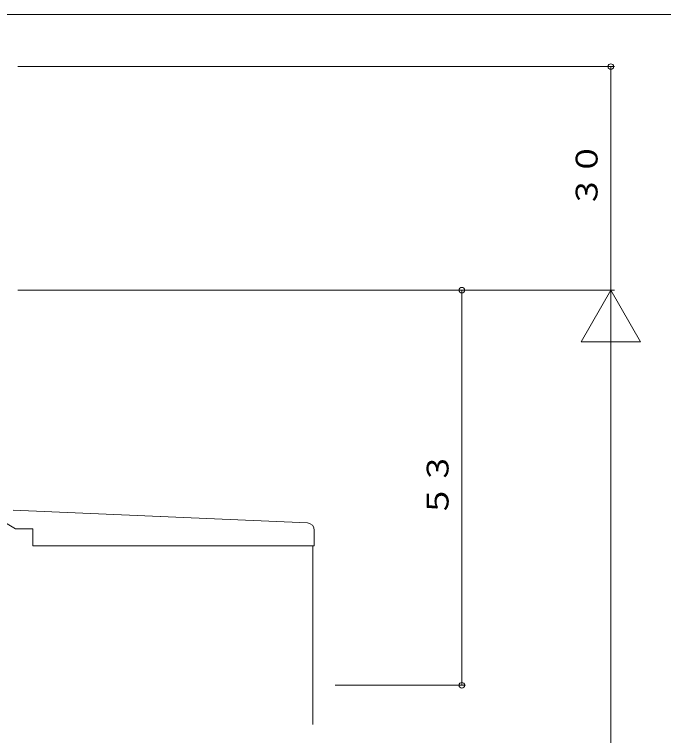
# Model space of a CAD drawing. Units: millimetres on the paper. Extents: x -297 to 270, y -210 to 193.
# Drawn here: x -207.9 to -120.7, y 94.2 to 191 of the extents above; entities that cross this region are included whole.
import ezdxf
from ezdxf.enums import TextEntityAlignment as Align

# ---------------------------------------------------------------- set-up
doc = ezdxf.new("R2010")
doc.units = ezdxf.units.MM
for name, color, linetype, lineweight in [('0-1_YKK_ZWAK', 7, 'Continuous', 9), ('0-4_YKK_12', 2, 'Continuous', 9), ('0-6_YKK_13', 4, 'Continuous', 9), ('0-7_YKK_D', 6, 'Continuous', 9)]:
    doc.layers.add(name, color=color, linetype=linetype, lineweight=lineweight)
doc.styles.add('ＭＳ ゴシック', font='')
doc.styles.get('ＭＳ ゴシック').set_extended_font_data('MS Gothic')

msp = doc.modelspace()

# ---------------------------------------------------------------- linework, layer by layer
at = {"layer": '0-1_YKK_ZWAK'}
msp.add_line((255, 191), (-295, 191), dxfattribs=at)
at = {"layer": '0-4_YKK_12'}
msp.add_line((-167.8, 95.75), (-167.8, 119.699), dxfattribs=at)
at = {"layer": '0-6_YKK_13'}
for p, q in [((-217.8, 127.83), (-207.7, 121.999)), ((-168.513, 122.78), (-208.007, 124.485)), ((-207.7, 121.999), (-205.4, 121.999)), ((-205.4, 119.699), (-205.4, 121.999)), ((-167.6, 119.699), (-167.6, 121.784)), ((-167.6, 119.699), (-205.4, 119.699))]:
    msp.add_line(p, q, dxfattribs=at)
msp.add_arc((-168.6, 121.784), 1, 0, 85, dxfattribs=at)
at = {"layer": '0-7_YKK_D'}
for p, q in [((-207.4, 184), (-127.3, 184)), ((-127.8, 154), (-127.8, 184)), ((-207.4, 154), (-127.3, 154)), ((-164.8, 154), (-127.3, 154)), ((-147.8, 101), (-147.8, 154)), ((-127.8, 154), (-131.8, 147.072)), ((-127.8, 154), (-123.8, 147.072)), ((-127.8, 154), (-127.8, -104)), ((-123.8, 147.072), (-131.8, 147.072)), ((-164.8, 101), (-147.3, 101))]:
    msp.add_line(p, q, dxfattribs=at)
for centre, start, end in [((-127.8, 184), 0, 180), ((-127.8, 184), 180, 0), ((-147.8, 154), 0, 180), ((-147.8, 154), 180, 0), ((-147.8, 101), 0, 180), ((-147.8, 101), 180, 0)]:
    msp.add_arc(centre, 0.375, start, end, dxfattribs=at)

# ---------------------------------------------------------------- texts
at = {"layer": '0-7_YKK_D', "color": 7, "style": 'ＭＳ ゴシック', "width": 1.1}
for s, p in [('３０', (-128.7, 165.019)), ('５３', (-148.7, 123.519))]:
    msp.add_text(s, height=2.933, rotation=90, dxfattribs=at).set_placement(p, align=Align.BOTTOM_LEFT)

doc.saveas('drawing.dxf')
